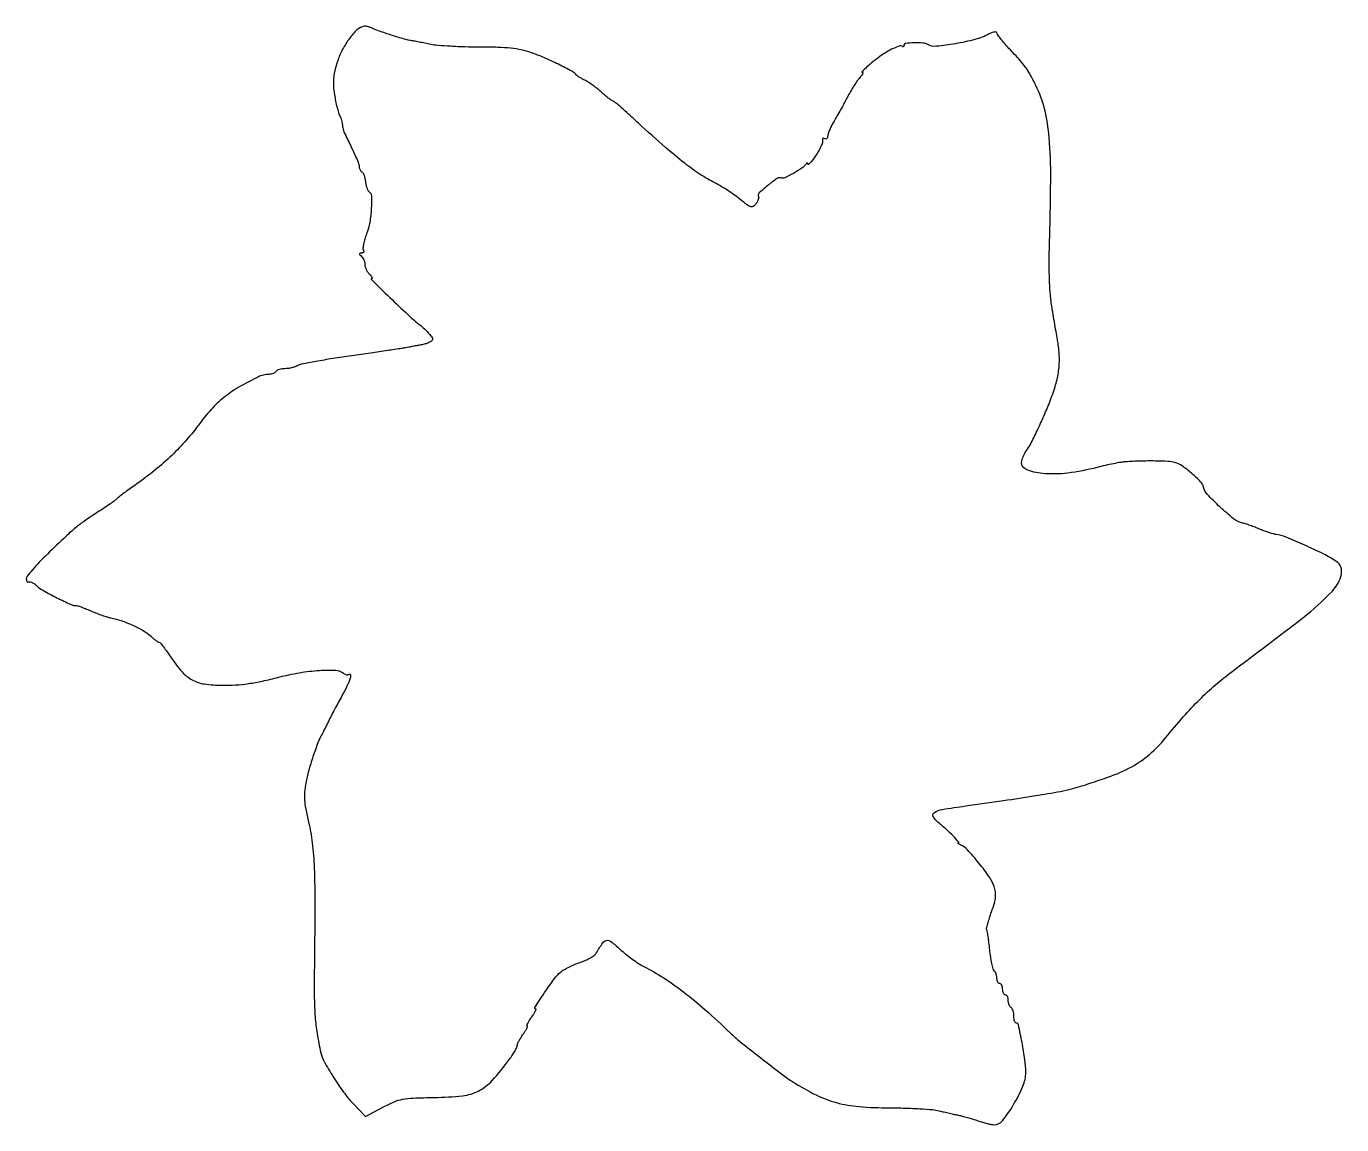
# Model space of a CAD drawing. Extents: x 0 to 466, y 0 to 389.
import ezdxf

# ---------------------------------------------------------------- set-up
doc = ezdxf.new("R2010")
doc.units = 0

msp = doc.modelspace()

# ---------------------------------------------------------------- linework, layer by layer
msp.add_lwpolyline([(119.123884, 389.2395, 0.114119), (116.791458, 387.746168, 0.038913), (114.196654, 384.64205, 0.037249), (111.837924, 380.742686, 0.041139), (110.17298, 376.661197, 0.018407), (109.290311, 373.450383, 0.037064), (108.878933, 370.857994, 0.038291), (108.861623, 368.288257, 0.021052), (109.213028, 365.161197, 0.010659), (109.619507, 362.866499, 0.01156), (110.113945, 360.6529, 0.011109), (110.622572, 358.779379, 0.05383), (111.045915, 357.763569, -0.031348), (111.411281, 356.986972, -0.023167), (111.719738, 356.088618, -0.023583), (111.93238, 355.209258, -0.047562), (112, 354.5, 0.04364), (112.062025, 353.790711, 0.021864), (112.256973, 352.911382, 0.021527), (112.539763, 352.012948, 0.029681), (112.874802, 351.236431, -0.003337), (115.294749, 346.352118, -0.010487), (116.828163, 343.02927, -0.01257), (117.781767, 340.684366, -0.090522), (118, 339.488833, 0.063406), (118.067531, 338.958445, 0.061862), (118.265934, 338.457136, 0.067158), (118.559027, 338.058955, 0.112813), (118.905306, 337.833333, -0.179921), (119.277168, 337.514464, -0.037046), (119.644869, 336.716667, -0.034604), (119.954752, 335.673049, -0.02657), (120.151689, 334.5, 0.025262), (120.349375, 333.303335, 0.029024), (120.66074, 332.188121, 0.030078), (121.030887, 331.288752, 0.124659), (121.40567, 330.842538, -0.229586), (122.295359, 329.195619, -0.024933), (122.269138, 324.756666, -0.030385), (121.699621, 319.89083, -0.04692), (120.566777, 315.814026, 0.018695), (119.933885, 313.950655, 0.024557), (119.505294, 312.206341, 0.0234), (119.294111, 310.76053, 0.164414), (119.452507, 310.076846, -0.094004), (119.610034, 309.665979, -0.172268), (119.552699, 309.316323, -0.173387), (119.28824, 309.082629, -0.095378), (118.859017, 309, 0.047194), (118.282206, 308.945434, 0.346165), (118.112295, 308.75, 0.19173), (118.224838, 308.421132, 0.019206), (118.8, 307.8, -0.06016), (119.259573, 307.21419, -0.039059), (119.6475, 306.444732, -0.038967), (119.912226, 305.621126, -0.05834), (120, 304.871429, 0.072518), (120.113121, 304.095574, 0.038733), (120.461607, 303.189018, 0.03757), (120.969984, 302.300136, 0.047729), (121.571429, 301.571429, -0.019842), (122.12923, 300.967506, -0.045322), (122.486937, 300.461607, -0.099207), (122.598365, 300.1332, -0.452625), (122.481368, 300, 0.671945), (122.31293, 299.5873, 0.001474), (128.842078, 293.230127, 0.005895), (135.153674, 287.26341, 0.015153), (139.893776, 283.145904, -0.017393), (141.466266, 281.767551, -0.022936), (142.793797, 280.399719, -0.021324), (143.77265, 279.194052, -0.1612), (144, 278.507195, -0.221366), (143.747222, 277.964224, -0.052519), (142.898438, 277.390439, -0.044278), (141.686053, 276.876419, -0.031151), (140.25, 276.509396, -0.000246), (138.667629, 276.209265, -0.000216), (137.014062, 275.897214, -0.000217), (135.520701, 275.616736, -0.000651), (134.5, 275.426866, -0.008715), (133.09859, 275.193245, -0.000357), (128.039851, 274.443985, -0.000622), (122.044999, 273.56806, -0.000441), (115.316514, 272.599542, 0.004152), (108.588189, 271.580013, 0.005805), (102.59295, 270.549052, 0.00362), (97.580879, 269.589564, 0.073887), (96.132255, 269.070781, -0.041204), (95.185016, 268.660167, -0.023365), (93.98286, 268.314542, -0.023198), (92.730511, 268.077784, -0.035129), (91.624758, 268, 0.036678), (90.619913, 267.92619, 0.040793), (89.672837, 267.70625, 0.044765), (88.910457, 267.384643, 0.132913), (88.5, 267, -0.111983), (88.123104, 266.616421, -0.050144), (87.489364, 266.29375, -0.046179), (86.720919, 266.074072, -0.046572), (85.927414, 266, 0.035357), (85.052802, 265.938076, 0.021711), (84.036935, 265.748195, 0.021725), (83.043096, 265.471383, 0.035885), (82.236431, 265.14279, 0.017574), (75.059096, 261.280229, 0.037872), (69.89814, 257.714773, 0.040371), (65.538669, 253.563293, 0.022805), (60.926473, 247.900817, -0.022709), (56.155989, 242.041703, -0.022484), (50.858631, 236.619022, -0.020917), (44.742451, 231.3588, -0.014993), (37.5, 225.983478, 0.004222), (35.545761, 224.59731, 0.005778), (33.811562, 223.314324, 0.003861), (32.380596, 222.212362, 0.065565), (31.964893, 221.788687, -0.07549), (31.528765, 221.361413, -0.003268), (29.779462, 220.118072, -0.005505), (27.672803, 218.675692, -0.003891), (25.276555, 217.10035, 0.007898), (20.569627, 213.95161, 0.022135), (17.411402, 211.552473, 0.015939), (13.960655, 208.490434, 0.002576), (7.469723, 202.286277, 0.010281), (4.608098, 199.406691, 0.014601), (2.194231, 196.722968, 0.010569), (0.323343, 194.419664, 0.16678), (0, 193.47726, 0.053043), (0.061057, 192.90334, 0.115033), (0.249263, 192.504637, 0.187909), (0.527361, 192.341988, 0.179725), (0.848556, 192.406403, -0.198847), (1.311345, 192.481563, -0.052083), (2.036115, 192.228732, -0.0446), (2.870786, 191.740968, -0.033019), (3.699721, 191.065125, 0.059707), (6.070577, 189.333766, 0.011171), (10.828305, 186.801308, 0.00861), (15.726882, 184.437573, 0.108512), (17.719373, 184, -0.077794), (18.34239, 183.902476, -0.008356), (19.73004, 183.431412, -0.010116), (21.371654, 182.80561, -0.007981), (23.122882, 182.064382, 0.010721), (24.982048, 181.289451, 0.009503), (26.948597, 180.561619, 0.009585), (28.744232, 179.973931, 0.028599), (30, 179.666695, -0.03855), (33.578821, 178.715316, -0.022582), (37.695305, 177.061373, -0.022437), (41.495223, 175.121247, -0.05717), (43.989782, 173.298023, 0.011489), (44.988542, 172.41781, 0.015702), (45.929915, 171.675044, 0.012463), (46.736525, 171.109262, 0.147752), (47.098202, 171, -0.225396), (47.459464, 170.82843, -0.005862), (48.602182, 169.392882, -0.01128), (49.912451, 167.625769, -0.007334), (51.349407, 165.528958, 0.034412), (55.202377, 160.512098, 0.088536), (58.771468, 157.681772, 0.087803), (63.11771, 156.247753, 0.03346), (69.5, 155.75762, 0.019321), (74.119419, 155.891101, 0.01884), (78.754012, 156.38047, 0.017112), (83.728588, 157.27078, 0.011259), (89.38632, 158.618407, -0.021819), (96.826573, 160.225412, -0.026886), (103.877723, 161.042245, -0.026123), (109.710052, 161.09671, -0.163902), (112.45138, 160.040351, 0.055401), (112.971702, 159.697937, 0.070273), (113.515216, 159.511143, 0.085404), (113.997532, 159.50134, 0.160181), (114.342009, 159.675343, -0.593615), (114.853245, 159.524994, -0.13244), (114.793545, 158.331955, -0.032785), (113.637742, 155.428875, -0.017506), (111.855035, 152, 0.003096), (110.559426, 149.67429, 0.002734), (109.237235, 147.234375, 0.002746), (108.069628, 145.022184, 0.008329), (107.308829, 143.5, -0.002528), (106.688284, 142.221552, -0.002068), (106.012195, 140.860662, -0.002089), (105.37992, 139.614084, -0.005502), (104.913332, 138.727787, 0.031102), (103.350115, 135.349614, 0.012084), (101.59735, 130.503521, 0.012222), (100.029302, 125.406258, 0.021647), (99.023822, 121.125614, 0.026413), (98.596114, 117.967344, 0.03894), (98.585065, 115.170338, 0.030671), (99.02235, 111.956052, 0.010164), (100.0468, 107.306403, -0.031239), (101.35023, 99.92293, -0.018494), (102.02329, 91.000483, -0.01046), (102.252229, 77.836205, -0.002125), (102.070668, 54.5, 0.005711), (102.064784, 44.828948, 0.017007), (102.361607, 38.211665, 0.020667), (103.067016, 32.36961, 0.012393), (104.361683, 25.5, 0.075489), (105.537826, 22.391864, 0.013007), (108.777428, 16.968461, 0.015035), (112.459138, 11.523347, 0.034117), (115.63178, 7.701252), (120.202114, 2.902504), (126.351057, 6.184996, -0.020438), (130.342586, 8.110538, -0.055305), (133.34423, 9.032838, -0.037421), (137.075546, 9.455541, -0.005553), (144.651988, 9.659327, 0.022744), (154.562432, 10.267249, 0.091601), (160.349565, 11.990647, 0.092787), (165.100639, 15.656484, 0.023677), (171.249763, 23.241341, 0.012978), (172.302896, 24.754783, 0.016439), (173.192118, 26.208048, 0.014536), (173.852643, 27.45491, 0.115027), (174, 28.086971, -0.100924), (174.122607, 28.68821, -0.018492), (174.607503, 29.720033, -0.019206), (175.276354, 30.9027, -0.016419), (176.068094, 32.09563, 0.013694), (176.816725, 33.210377, 0.026496), (177.341805, 34.146841, 0.032457), (177.623877, 34.826944, 0.513975), (177.5, 35, -0.518479), (177.376877, 35.174613, -0.030299), (177.678197, 35.88125, -0.025534), (178.225271, 36.848579, -0.013255), (179, 38, 0.012471), (179.777313, 39.151365, 0.023837), (180.332779, 40.11875, 0.026632), (180.652035, 40.833058, 0.526298), (180.537366, 41, -0.593451), (180.230198, 41.56278, -0.004789), (183.700894, 46.846998, -0.010005), (187.195589, 51.839365, -0.061158), (189.343285, 54.131377, -0.043607), (190.495668, 54.934349, -0.015597), (192.264574, 55.878363, -0.015337), (194.279139, 56.798282, -0.017528), (196.259519, 57.54966, 0.022881), (198.152917, 58.291313, 0.025276), (199.906923, 59.181473, 0.025792), (201.31259, 60.085924, 0.105069), (201.992633, 60.833528, -0.017216), (204.283296, 64.461597, -0.204992), (205.652011, 65.336618, -0.21189), (207.204308, 64.93501, -0.018487), (210.372732, 62.224076, 0.017128), (212.366689, 60.508622, 0.012348), (214.700495, 58.728884, 0.012496), (217.006412, 57.145132, 0.026279), (218.886877, 56.057711, -0.025253), (225.876328, 52.035002, -0.020758), (232.913047, 47.072293, -0.017492), (240.57448, 40.739532, -0.009646), (249.507981, 32.5, 0.021726), (253.039435, 29.397313, 0.003443), (260.268258, 23.664033, 0.003513), (267.576256, 18.031774, 0.020578), (271.554581, 15.260473, 0.026759), (279.860243, 10.573269, 0.049118), (287.117845, 7.823892, 0.045613), (295.127725, 6.425838, 0.019973), (305.90655, 5.976143, -0.006733), (311.404152, 5.892464, -0.007589), (316.681924, 5.660815, -0.00702), (321.159357, 5.333016, -0.040433), (323.5, 4.936187, 0.003677), (325.238509, 4.508147, 0.002767), (327.156413, 4.062072, 0.002796), (328.96478, 3.662627, 0.006438), (330.330342, 3.387339, -0.016132), (331.698236, 3.083875, -0.006782), (333.517602, 2.591817, -0.006702), (335.450053, 2.012822, -0.008669), (337.206068, 1.427295, 0.012166), (338.883623, 0.880933, 0.012319), (340.578824, 0.419268, 0.012188), (342.071838, 0.090293, 0.048163), (343.007038, 0, 0.229735), (345.931362, 1.418507, 0.031491), (349.894997, 7.155719, 0.035523), (353.195388, 13.643479, 0.100228), (354.2, 18.604793, 0.034493), (353.893085, 23.048501, 0.013226), (352.87911, 29.161873, 0.005086), (351.613311, 35.374761, 0.353635), (350.839847, 36, -0.250099), (350.517344, 36.172079, -0.064875), (350.246705, 36.717039, -0.050229), (350.061158, 37.505935, -0.032668), (350, 38.440983, 0.037634), (349.926158, 39.42066, 0.041396), (349.70625, 40.346475, 0.045439), (349.384508, 41.093337, 0.130646), (349, 41.5, -0.111412), (348.616444, 41.876024, -0.050262), (348.29375, 42.50665, -0.046318), (348.074077, 43.270704, -0.046881), (348, 44.059017, 0.049547), (347.926216, 44.801778, 0.069539), (347.70625, 45.429836, 0.089706), (347.381787, 45.852535, 0.186414), (347, 46, -0.191087), (346.618118, 46.151477, -0.088204), (346.29375, 46.5875, -0.068025), (346.073693, 47.234582, -0.048028), (346, 48, 0.048028), (345.926307, 48.765418, 0.068025), (345.70625, 49.4125, 0.088204), (345.381882, 49.848523, 0.191087), (345, 50, -0.17482), (344.618409, 50.137625, -0.093122), (344.29375, 50.52875, -0.073362), (344.074027, 51.111367, -0.053595), (344, 51.8, 0.045841), (343.930277, 52.558879, 0.037073), (343.721984, 53.350312, 0.038388), (343.416529, 54.056578, 0.074784), (343.053562, 54.55, -0.129914), (342.648546, 55.249017, -0.013163), (342.187294, 57.130312, -0.015777), (341.76066, 59.441254, -0.01194), (341.433606, 62, 0.004105), (341.149903, 64.5348, 0.005931), (340.854184, 66.770124, 0.003251), (340.570395, 68.64921, 0.092182), (340.406897, 69.11106, -0.189977), (340.339396, 69.561942, -0.007352), (340.750065, 71.228702, -0.012212), (341.323676, 73.218232, -0.008215), (342.071101, 75.461971, 0.014154), (343.062799, 78.561277, 0.044039), (343.48378, 80.711348, 0.059431), (343.459519, 82.523186, 0.0467), (343.020167, 84.438892, 0.073449), (341.363552, 87.737581, 0.01675), (337.593731, 92.742699, 0.014788), (333.535927, 97.476935, 0.109448), (331.123245, 99.179715, -0.018239), (330.545966, 99.446586, -0.058817), (330.194467, 99.68041, -0.259825), (330.137717, 99.832149, -0.344117), (330.240898, 99.929715, 0.615573), (330.383409, 100.294292, 0.01111), (328.560905, 102.238223, 0.014919), (326.087235, 104.615701, 0.009484), (323.075293, 107.240213, -0.097421), (321.409482, 109.305386, -0.399936), (321.808334, 110.711645, -0.092334), (324.663504, 111.751856, -0.007017), (332.816716, 112.994101, 0.002119), (346.363346, 114.9225, 0.003635), (357.638262, 116.660111, 0.003362), (366.493658, 118.151997, 0.027282), (370.5, 119.08237, 0.013546), (383.298488, 123.179571, 0.039987), (391.736406, 126.915826, 0.053344), (398.037316, 131.257694, 0.044288), (403.721807, 137.092748, -0.009575), (410.145278, 144.673304, -0.015977), (415.870467, 150.769048, -0.018003), (421.430469, 155.936075, -0.018193), (427.328928, 160.670865, 0.004708), (452.269545, 179.608379, 0.03855), (462.855329, 189.195004, 0.134499), (466.05409, 195.185802, 0.311696), (464.25, 199.686146, 0.030343), (459.788902, 202.267494, 0.010629), (453.092387, 205.44169, 0.009116), (446.423177, 208.286169, 0.057487), (442.867016, 209.270625, -0.027886), (441.716237, 209.517081, -0.011079), (440.167186, 209.977472, -0.010925), (438.513455, 210.549279, -0.013488), (437, 211.156796, 0.010372), (435.455051, 211.788161, 0.007437), (433.704092, 212.431952, 0.007514), (432.017764, 212.995343, 0.016001), (430.694781, 213.369202, -0.110787), (427.849627, 214.793319, -0.016756), (423.025843, 219.009319, -0.015399), (418.476073, 223.53342, -0.138437), (417.184703, 226, 0.140628), (416.151794, 227.952439, 0.023639), (413.047, 230.88864, 0.026075), (409.604163, 233.550113, 0.087737), (407.026792, 234.735031, 0.050612), (404.569233, 235.118425, 0.009611), (400.03527, 235.274448, 0.010319), (394.784747, 235.245778, 0.010088), (389.5, 235.001059, 0.026232), (387.896708, 234.809522, 0.006697), (385.325, 234.328926, 0.006806), (382.400002, 233.700121, 0.006853), (379.5, 232.993295, -0.032277), (369.091723, 231.010502, -0.052712), (360.117402, 230.845476, -0.081975), (354.223409, 232.353757, -0.363543), (352.754124, 235.324475, -0.029547), (353.042737, 236.267005, -0.020117), (353.47582, 237.301564, -0.020318), (353.976329, 238.269296, -0.037948), (354.469609, 239, 0.049385), (355.853756, 241.154862, 0.006823), (358.213517, 245.934159, 0.008244), (360.693534, 251.363213, 0.009864), (362.842703, 256.557868, 0.022324), (364.789603, 262.280729, 0.037036), (365.848083, 267.265488, 0.040557), (366.105344, 272.013773, 0.034721), (365.623387, 277, 0.000158), (365.306642, 278.889504, 0.00004), (364.789202, 281.96875, 0.000041), (364.197063, 285.489063, 0.000041), (363.605912, 289, -0.018332), (362.996091, 293.656102, -0.012588), (362.632051, 298.970347, -0.011015), (362.503398, 305.040044, -0.007327), (362.611208, 312, 0.005828), (363.045283, 335.478181, 0.022963), (362.480209, 349.927591, 0.03738), (360.84622, 360.070173, 0.058218), (357.807452, 368.375359, 0.007641), (355.622206, 372.548905, 0.032376), (354.119045, 374.93398, 0.027585), (352.217263, 377.274999, 0.004513), (348.25, 381.564238, -0.010149), (346.621925, 383.364742, -0.014238), (345.248437, 385.04123, -0.010466), (344.187217, 386.475604, -0.15524), (344, 387.064064, 0.347686), (343.785517, 387.335221, 0.094854), (343.201306, 387.360479, 0.054213), (342.317246, 387.13073, 0.026471), (341.25, 386.65987, -0.051355), (336.187504, 384.720655, -0.023227), (329.24171, 383.191133, -0.018754), (322.515418, 382.292591, -0.151283), (319.5, 382.919535, 0.107548), (317.688898, 383.461983, 0.027103), (314.593783, 383.531775, 0.020856), (311.588553, 383.310933, 0.380901), (311, 382.650443, -0.069653), (310.9537, 382.319692, -0.202787), (310.811907, 382.143744, -0.234459), (310.604172, 382.137148, -0.089371), (310.359684, 382.306983, 0.293578), (309.586252, 382.475305, 0.017921), (307.29826, 381.527697, 0.024951), (304.788178, 380.226061, 0.028371), (302.529983, 378.730353, 0.010661), (299.996142, 376.751392, 0.014572), (297.806726, 374.85609, 0.011428), (296.171376, 373.284511, 0.666545), (296.288955, 373.001221, -0.438766), (296.437914, 372.838836, -0.098394), (296.320649, 372.432256, -0.046627), (295.92118, 371.80922, -0.020788), (295.288955, 371.066032, 0.034529), (294.434436, 370.003767, 0.010546), (293.291131, 368.286255, 0.010502), (292.08841, 366.303371, 0.011295), (291, 364.318747, -0.004187), (289.878792, 362.203543, -0.002876), (288.573438, 359.822819, -0.002899), (287.290171, 357.545174, -0.00589), (286.25, 355.772587, 0.016935), (285.388712, 354.227655, 0.018511), (284.660937, 352.672468, 0.018281), (284.139293, 351.303726, 0.082074), (284, 350.460855, -0.070469), (283.921307, 349.905277, -0.145523), (283.686604, 349.539454, -0.189662), (283.338534, 349.417707, -0.129512), (282.933118, 349.541335, 0.0928), (282.548182, 349.689976, 0.232366), (282.265798, 349.610852, 0.197046), (282.124924, 349.320605, 0.069481), (282.160723, 348.850352, -0.138323), (282.114997, 348.091501, -0.023249), (281.567469, 346.726914, -0.023913), (280.750356, 345.141483, -0.019218), (279.727604, 343.517865, -0.011039), (278.678537, 342.056565, -0.023991), (277.796736, 340.993985, -0.040154), (277.184026, 340.423337, -0.621672), (276.984687, 340.517865, 0.084391), (276.925566, 340.835591, 0.340394), (276.769303, 340.934052, 0.183407), (276.535758, 340.819298, 0.035521), (276.234687, 340.447214, -0.094202), (274.800846, 339.046633, -0.020651), (271.839311, 337.253167, -0.015918), (268.756624, 335.681885, -0.202149), (267.484224, 335.630157, 0.248712), (266.065232, 335.445737, 0.017183), (262.746092, 332.916549, 0.015953), (259.608566, 330.179097, 0.357979), (259.458678, 329.066861, -0.172175), (259.5501, 328.643271, -0.048747), (259.396731, 327.975805, -0.042965), (259.062428, 327.204853, -0.034099), (258.577606, 326.437019, -0.076472), (257.645963, 325.502801, -0.233827), (256.789191, 325.351553, -0.091957), (255.613298, 325.94601, -0.007318), (252.859639, 328.11019, 0.015529), (250.863394, 329.626746, 0.009953), (248.458769, 331.267334, 0.010002), (246.037305, 332.781469, 0.018402), (244, 333.899776, -0.028704), (238.78525, 336.903583, -0.020703), (233.32564, 340.812752, -0.014429), (226.569935, 346.407258, -0.004766), (216.968991, 355, 0.000902), (212.160089, 359.371317, 0.006604), (209.826478, 361.42946, 0.012152), (208.397426, 362.59753, 0.066556), (207.538003, 363.098806, -0.059554), (207.003653, 363.400567, -0.008748), (206.012763, 364.154696, -0.009773), (204.86954, 365.093608, -0.008254), (203.696584, 366.129947, 0.016717), (202.39998, 367.237032, 0.011988), (200.882033, 368.389331, 0.012127), (199.38212, 369.417861, 0.025371), (198.15858, 370.128352, -0.009323), (197.104026, 370.696282, -0.011174), (196.134083, 371.271126, -0.009969), (195.341035, 371.787635, -0.069856), (195, 372.096978, 0.095964), (193.344087, 373.449394, 0.008701), (188.577606, 375.907352, 0.012287), (183.413195, 378.301761, 0.02116), (178.990072, 380.003345, 0.027645), (175.422391, 380.989421, 0.026593), (171.721272, 381.591303, 0.019835), (167.124714, 381.906067, 0.007177), (160.580767, 382, -0.007028), (155.449937, 382.072119, -0.007161), (150.355354, 382.288428, -0.00699), (145.935625, 382.601582, -0.029281), (143.299221, 382.981882, 0.001506), (141.278472, 383.388974, 0.00134), (139.175396, 383.800208, 0.001345), (137.281971, 384.159901, 0.004154), (136, 384.38886, -0.03025), (133.339278, 385.008788, -0.006832), (128.906234, 386.394936, -0.006834), (124.512625, 387.901745, -0.030225), (122, 388.977368, 0.053956), (121.324674, 389.229334, 0.039623), (120.536391, 389.364725, 0.040352), (119.760093, 389.372666, 0.068055)], format="xyb", close=True)

doc.saveas('drawing.dxf')
